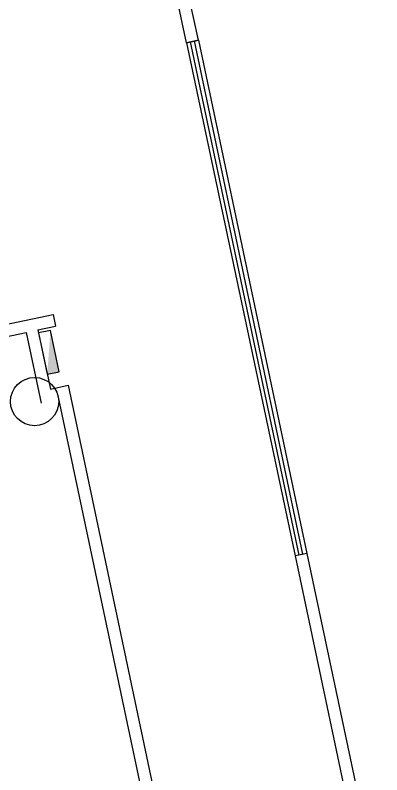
# Model space of a CAD drawing. Header units: millimetres. Extents: x -162945 to 7560, y -3558 to 130718.
# Drawn here: x -138087 to -132003, y 9782 to 22378 of the extents above; entities that cross this region are included whole.
import ezdxf

# ---------------------------------------------------------------- set-up
doc = ezdxf.new("R2010")
doc.units = ezdxf.units.MM
doc.header["$LTSCALE"] = 5
for name, color, linetype in [('A—\\M+5C3C5\\M+5B4B0', 135, 'Continuous'), ('A—\\M+5C7BD\\M+5CCE5', 7, 'Continuous'), ('E-COLS-F3$0$0S-COLS-LINE', 4, 'Continuous')]:
    doc.layers.add(name, color=color, linetype=linetype)

msp = doc.modelspace()

# ---------------------------------------------------------------- linework, layer by layer
at = {"extrusion": (0, 0, -1)}
for p, q in [((-135047, 21963), (-135243, 21922)), ((-133245, 13452), (-133441, 13411))]:
    msp.add_line(p, q, dxfattribs=at)
msp.add_lwpolyline([(137503, 17149), (137699, 17108), (137554, 16423), (137358, 16464)], close=True, dxfattribs=at)
msp.add_solid([(137503, 17149), (137503, 17149), (137358, 16464), (137554, 16423)], dxfattribs=at)
at = {"layer": 'A—\\M+5C3C5\\M+5B4B0', "extrusion": (0, 0, -1)}
for p, q in [((-135243, 21922), (-133441, 13411)), ((-133376, 13424), (-135178, 21936)), ((-133311, 13438), (-135112, 21950)), ((-135047, 21963), (-133245, 13452))]:
    msp.add_line(p, q, dxfattribs=at)
at = {"layer": 'A—\\M+5C7BD\\M+5CCE5'}
for p, q in [((-135243, 21922), (-135864, 24857)), ((-135047, 21963), (-135668, 24898)), ((-135047, 21963), (-135275, 23040)), ((-135243, 21922), (-135047, 21963)), ((-135243, 21922), (-135047, 21963)), ((-138632, 17167), (-137458, 17416)), ((-137458, 17416), (-137416, 17220)), ((-137710, 17158), (-137416, 17220)), ((-137710, 17158), (-137503, 16179)), ((-138786, 16930), (-137905, 17116)), ((-137905, 17116), (-137657, 15942)), ((-137503, 16179), (-137209, 16242)), ((-137209, 16242), (-135604, 8660)), ((-137371, 16043), (-135841, 8814)), ((-133319, 13436), (-133441, 13411)), ((-133441, 13411), (-132364, 8323)), ((-133245, 13452), (-132003, 7582))]:
    msp.add_line(p, q, dxfattribs=at)
at = {"layer": 'E-COLS-F3$0$0S-COLS-LINE', "color": 255}
msp.add_circle((-137765, 15971), 400, dxfattribs=at)

doc.saveas('drawing.dxf')
